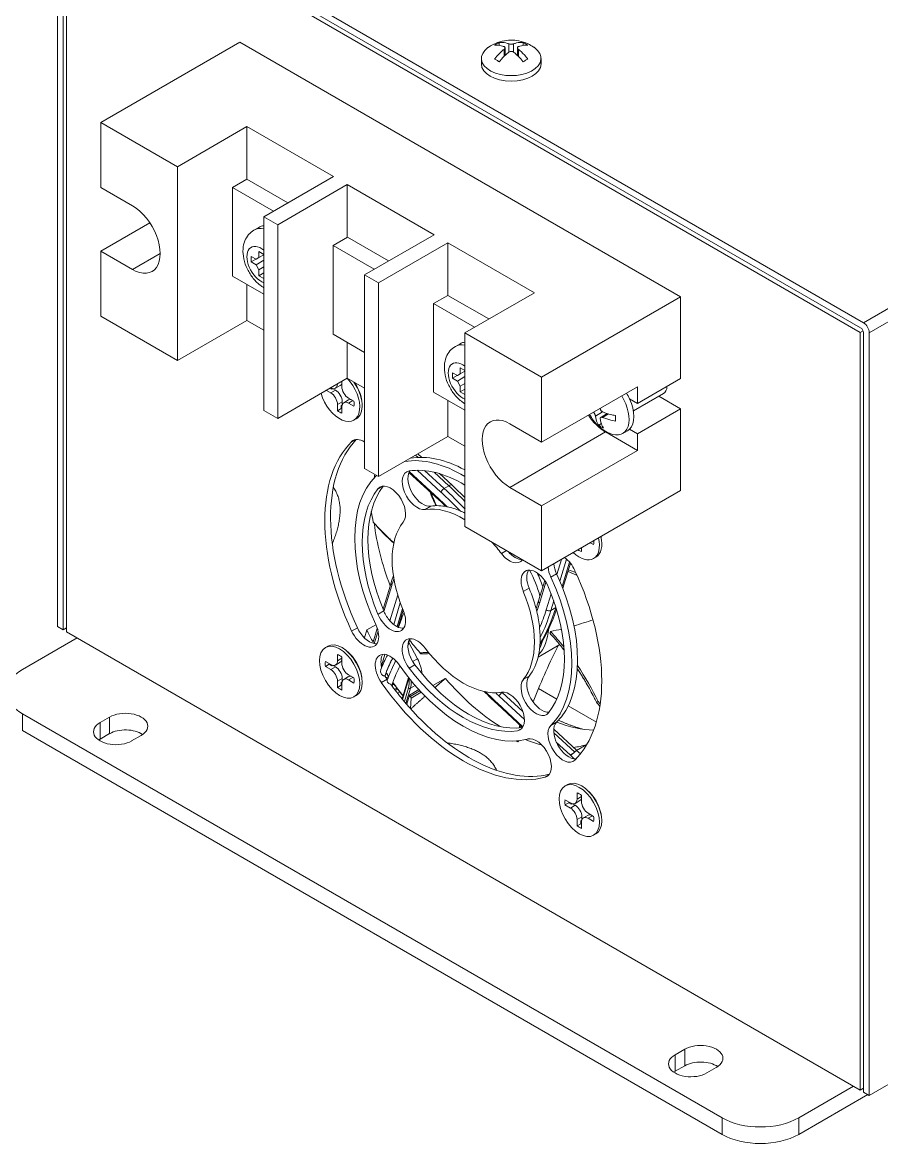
# Model space of a CAD drawing. Header units: millimetres. Extents: x 24 to 1656, y 24 to 1164.
# Drawn here: x 152.6 to 279.4, y 697.2 to 862.6 of the extents above; entities that cross this region are included whole.
import ezdxf

# ---------------------------------------------------------------- set-up
doc = ezdxf.new("R2010")
doc.units = ezdxf.units.MM
doc.header["$LTSCALE"] = 4
doc.layers.add('가는실선_A3', color=9, linetype='Continuous', lineweight=5, true_color=0x808080)
doc.layers.add('굵은실선_A3', color=7, linetype='Continuous', lineweight=18)

msp = doc.modelspace()

# ---------------------------------------------------------------- linework, layer by layer
at = {"layer": '가는실선_A3'}
for p, q in [((276.75, 818.29), (518.58, 957.91)), ((277.6, 816.82), (519.43, 956.44)), ((223.71, 858.61), (223.71, 857.58)), ((224.42, 859.43), (224.42, 858.21)), ((225.13, 858.21), (225.13, 859.43)), ((225.84, 857.58), (225.84, 858.61)), ((168.91, 826.13), (172.98, 828.48)), ((198.15, 807.94), (198.85, 808.35)), ((199.14, 806.23), (199.84, 806.63)), ((200.77, 806.42), (201.42, 806.8)), ((237.2, 804.53), (238.26, 805.14)), ((238.26, 804.32), (239.14, 804.83)), ((224.56, 794), (238.7, 802.17)), ((201.23, 800.74), (201.7, 801.02)), ((209.96, 798.35), (209.98, 798.33)), ((210.67, 798.76), (211.02, 798.43)), ((209.74, 796.32), (214.11, 792.3)), ((210.91, 796.52), (214.41, 793.3)), ((212, 796.47), (214.87, 793.83)), ((213.41, 796.24), (215.57, 794.24)), ((205.12, 793.77), (205.8, 794.16)), ((215.57, 794.24), (214.87, 793.83)), ((212.07, 790.74), (212.92, 791.23)), ((223.33, 784.24), (224.09, 784.68)), ((232.18, 783.38), (231.51, 781.15)), ((232.92, 783.42), (231.94, 780.18)), ((233.37, 782.97), (232.28, 779.36)), ((230.62, 780.76), (231.47, 781.25)), ((206, 775.7), (207.16, 779.55)), ((226.56, 778.65), (227.41, 779.14)), ((229.87, 780.03), (228.93, 776.89)), ((206.88, 774.32), (208.03, 778.14)), ((230.66, 778.32), (229.94, 775.96)), ((205.12, 775.29), (205.96, 775.78)), ((207.44, 773.78), (208.41, 776.99)), ((207.93, 773.46), (208.74, 776.14)), ((231.05, 777.24), (230.64, 775.85)), ((231.34, 776.26), (230.64, 775.85)), ((231.36, 776.31), (231.34, 776.26)), ((201.23, 772.81), (202.08, 773.3)), ((204.57, 770.95), (205.12, 772.8)), ((204.28, 771.35), (204.49, 771.48)), ((205.61, 767.7), (206.11, 769.36)), ((198.15, 767.12), (198.85, 767.52)), ((199.14, 768.43), (199.78, 768.81)), ((205.73, 767.61), (205.64, 767.55)), ((209.7, 767.35), (210.55, 767.84)), ((210.23, 768.32), (210.94, 768.73)), ((199.14, 765.4), (199.84, 765.81)), ((200.77, 765.6), (201.42, 765.97)), ((209.69, 765.82), (208.75, 762.71)), ((226.56, 765.65), (227.41, 766.14)), ((205.61, 765.22), (206.46, 765.71)), ((207.34, 764.91), (207.46, 764.98)), ((209.01, 762.39), (209.62, 764.41)), ((209.9, 764.36), (209.23, 762.14)), ((209.77, 763.37), (211.15, 764.17)), ((209.9, 764.36), (210.61, 764.77)), ((208.32, 763.84), (207.99, 763.65)), ((211.31, 763.99), (209.84, 763.14)), ((226.73, 759.77), (222.99, 763.21)), ((223.45, 763.75), (223.54, 763.8)), ((226.5, 760.94), (223.45, 763.75)), ((209.34, 762), (209.36, 762.01)), ((226.51, 758.69), (222.69, 762.21)), ((152.65, 758.16), (152.65, 760.61)), ((164.11, 756.85), (164.11, 759.3)), ((165.52, 757.67), (165.52, 760.12)), ((230.62, 758.86), (231.47, 759.35)), ((225.71, 758.11), (226.38, 758.5)), ((234.15, 754.96), (231.05, 757.81)), ((233.45, 754.55), (231.43, 756.4)), ((233.45, 754.55), (234.15, 754.96)), ((229.8, 751.25), (230.27, 751.53)), ((234.49, 748.02), (235.14, 748.4)), ((233.5, 746.7), (234.21, 747.11)), ((234.49, 744.99), (235.2, 745.4)), ((236.13, 745.19), (236.78, 745.56)), ((248.96, 707.86), (248.96, 710.31)), ((250.37, 708.68), (250.37, 711.13)), ((255.89, 698.55), (255.89, 701)), ((267.2, 698.55), (267.2, 701))]:
    msp.add_line(p, q, dxfattribs=at)
for centre, major_axis, ratio, start_param, end_param in [((189.32, 827.62), (-2.5, 4.33), 0.57735, 5.793582, 6.283185), ((187.9, 826.8), (-1.5, 2.6), 0.57735, 5.315953, 8.821213), ((219.03, 810.47), (-2.5, 4.33), 0.57735, 5.807201, 6.283185), ((217.61, 809.65), (-1.5, 2.6), 0.57735, 5.337942, 8.799225), ((215.37, 793.58), (0.677, 0.736), 0.389223, 0, 0.893388), ((212.23, 774.47), (20.31, -27.97), 0.453426, 1.887853, 1.989029), ((214.46, 792.5), (-0.339, -0.368), 0.389223, 5.605777, 6.283185), ((211.21, 773.83), (19.19, -26.23), 0.445714, 1.933967, 1.988631), ((214.77, 793.5), (-0.339, -0.368), 0.389223, 4.034981, 5.605777), ((211.14, 773.73), (20.08, -27.66), 0.452997, 1.868439, 1.98984), ((211.53, 774.06), (20.31, -27.97), 0.453426, 1.857326, 1.989029), ((207.51, 779.75), (-0.479, 0.144), 0.717755, 0, 0.977628), ((225.74, 765.04), (7.69, -26.73), 0.684377, 3.914441, 3.95611), ((211.49, 790.31), (6.7, -25.28), 0.688651, 0.786428, 0.841092), ((229.28, 777.1), (-0.479, 0.144), 0.717755, 0, 0.977628), ((211.36, 790.47), (7.69, -26.73), 0.684377, 0.693117, 0.814518), ((212.55, 790.96), (7.8, -27.05), 0.683716, 0.564454, 0.813508), ((211.84, 790.56), (7.8, -27.05), 0.683716, 0.631058, 0.813508), ((230.3, 776.16), (-0.479, 0.144), 0.717755, 0.977628, 2.548425), ((230.67, 776.88), (-0.957, 0.289), 0.717755, 2.548425, 2.586568), ((219.61, 778.37), (15.13, -26.21), 0.57735, 4.828277, 4.84913), ((207.04, 766.78), (-1.9, 3.29), 0.57735, 3.638488, 4.111428), ((219.61, 778.37), (15.13, -26.21), 0.57735, 4.885914, 4.969185), ((209.76, 764.49), (0.191, -0.058), 0.717755, 4.119221, 5.690017), ((207.19, 766.86), (2, -3.46), 0.57735, 0.496895, 0.863645), ((225.97, 781.78), (20.08, -27.66), 0.452997, 5.057297, 5.131433), ((225.89, 781.67), (19.19, -26.23), 0.445714, 5.105902, 5.130224), ((223.35, 763.41), (0.339, 0.368), 0.389223, 0.893388, 2.464185), ((226.24, 781.89), (18.91, -25.8), 0.443657, 5.128037, 5.130314), ((223.05, 762.41), (-0.339, -0.368), 0.389223, 5.605777, 6.283185), ((234.19, 755.09), (-0.1, 0.173), 0.57735, 2.067692, 2.069817)]:
    msp.add_ellipse(centre, major_axis=major_axis, ratio=ratio, start_param=start_param, end_param=end_param, dxfattribs=at)
for points in [[(209.82, 771.67), (209.72, 771.32), (209.62, 770.99), (209.53, 770.68)], [(234.15, 754.96), (234.15, 754.96), (234.15, 754.96), (234.15, 754.96)]]:
    msp.add_open_spline(points, degree=3, dxfattribs=at)
for points, knots in [([(207.27, 768.84), (207.19, 768.68), (207.11, 768.52), (206.71, 767.67), (206.41, 767), (206.21, 766.35), (206.19, 766.26), (206.16, 766.18)], [0.32037655, 0.32037655, 0.32037655, 0.32037655, 0.33668942, 0.33668942, 0.40674728, 0.40674728, 0.41877864, 0.41877864, 0.41877864, 0.41877864]), ([(207.72, 768.43), (207.55, 768.06), (207.37, 767.67), (207.13, 767.15), (207.06, 767.01), (207, 766.87)], [0.29024231, 0.29024231, 0.29024231, 0.29024231, 0.33216029, 0.33216029, 0.34795208, 0.34795208, 0.34795208, 0.34795208]), ([(207.82, 766.5), (207.75, 766.34), (207.68, 766.18), (207.49, 765.74), (207.39, 765.47), (207.25, 765.02), (207.21, 764.84), (207.19, 764.69)], [0.34801874, 0.34801874, 0.34801874, 0.34801874, 0.36638402, 0.36638402, 0.40060776, 0.40060776, 0.43174371, 0.43174371, 0.43174371, 0.43174371]), ([(207.52, 764.25), (207.58, 764.25), (207.64, 764.26), (207.77, 764.3), (207.84, 764.32), (207.93, 764.35)], [0.49107096, 0.49107096, 0.49107096, 0.49107096, 0.50327898, 0.50327898, 0.51525777, 0.51525777, 0.51525777, 0.51525777])]:
    msp.add_open_spline(points, degree=3, knots=knots, dxfattribs=at)
at = {"layer": '굵은실선_A3'}
for p, q in [((157.81, 885.98), (157.81, 773.47)), ((276.75, 818.29), (158.66, 886.47)), ((158.66, 772.98), (158.66, 885)), ((159.08, 885.25), (276.32, 817.56)), ((159.16, 884.47), (276.25, 816.86)), ((159.16, 884.47), (159.16, 772.69)), ((184.72, 859.67), (164.21, 847.83)), ((184.72, 859.67), (249.77, 822.11)), ((223.01, 859.21), (223.01, 859.63)), ((223.86, 857.72), (223.86, 858.85)), ((225.69, 857.72), (225.69, 858.85)), ((226.54, 859.21), (226.54, 859.63)), ((220.37, 857.28), (220.37, 856.46)), ((223.92, 857.77), (223.86, 857.81)), ((225.69, 857.81), (225.63, 857.77)), ((229.17, 857.28), (229.17, 856.46)), ((164.21, 838.24), (164.21, 847.83)), ((164.21, 847.83), (175.52, 841.3)), ((175.52, 841.3), (185.78, 847.22)), ((185.78, 839.46), (185.78, 847.22)), ((185.78, 847.22), (198.54, 839.85)), ((277.6, 704.31), (519.43, 843.93)), ((175.52, 812.72), (175.52, 841.3)), ((183.66, 838.24), (185.78, 839.46)), ((185.78, 839.46), (191.82, 835.97)), ((198.54, 839.85), (188.29, 833.93)), ((190.34, 832.74), (200.59, 838.66)), ((200.59, 838.66), (213.39, 831.27)), ((200.59, 830.87), (200.59, 838.66)), ((164.21, 838.24), (168.91, 835.52)), ((189.7, 834.74), (183.66, 838.24)), ((183.66, 825.17), (183.66, 838.24)), ((188.29, 833.93), (190.34, 832.74)), ((188.29, 805.35), (188.29, 833.93)), ((164.21, 828.85), (171.45, 833.03)), ((187.53, 832.36), (186.82, 831.95)), ((190.34, 804.17), (190.34, 832.74)), ((200.63, 830.89), (198.51, 829.66)), ((200.63, 830.89), (206.67, 827.4)), ((213.39, 831.27), (203.14, 825.36)), ((164.21, 819.25), (164.21, 828.85)), ((168.91, 826.13), (164.21, 828.85)), ((187.55, 827.91), (187.55, 828.78)), ((187.55, 828.78), (188.26, 828.37)), ((198.51, 829.66), (198.51, 816.6)), ((204.55, 826.17), (198.51, 829.66)), ((205.19, 824.17), (215.44, 830.09)), ((215.44, 822.33), (215.44, 830.09)), ((215.44, 830.09), (228.2, 822.72)), ((186.41, 827.26), (186.41, 828.07)), ((186.41, 828.07), (187.12, 827.66)), ((187.11, 827.67), (186.41, 827.26)), ((187.12, 826.85), (186.41, 827.26)), ((187.12, 827.66), (187.55, 827.91)), ((188.26, 827.51), (187.12, 826.85)), ((188.26, 828.32), (187.55, 827.91)), ((188.26, 828.37), (188.26, 827.51)), ((188.26, 827.51), (188.29, 827.45)), ((187.55, 826.1), (187.12, 826.85)), ((188.29, 826.52), (187.55, 826.1)), ((187.55, 825.23), (187.55, 826.1)), ((188.26, 825.64), (187.55, 825.23)), ((188.29, 825.71), (188.26, 825.69)), ((188.26, 825.69), (188.26, 824.82)), ((203.14, 825.36), (205.19, 824.17)), ((203.14, 796.78), (203.14, 825.36)), ((183.66, 825.17), (188.29, 822.5)), ((185.78, 818.64), (185.78, 823.95)), ((188.26, 824.82), (187.55, 825.23)), ((205.19, 795.59), (205.19, 824.17)), ((213.32, 821.11), (215.44, 822.33)), ((215.44, 822.33), (221.49, 818.84)), ((228.2, 822.72), (217.95, 816.8)), ((229.26, 810.27), (249.77, 822.11)), ((249.77, 822.11), (249.77, 810.07)), ((219.37, 817.62), (213.32, 821.11)), ((213.32, 808.05), (213.32, 821.11)), ((175.52, 812.72), (164.21, 819.25)), ((185.78, 818.64), (175.52, 812.72)), ((188.29, 817.19), (185.78, 818.64)), ((276.69, 817.11), (276.25, 816.86)), ((198.51, 816.6), (203.14, 813.92)), ((200.59, 810.09), (200.59, 815.39)), ((217.95, 816.8), (229.26, 810.27)), ((217.95, 788.22), (217.95, 816.8)), ((276.25, 705.09), (276.25, 816.86)), ((276.75, 816.82), (276.75, 704.8)), ((277.6, 704.31), (277.6, 816.82)), ((217.23, 815.2), (216.53, 814.8)), ((216.12, 810.1), (216.12, 810.92)), ((216.12, 810.92), (216.83, 810.51)), ((216.82, 810.51), (216.12, 810.1)), ((216.83, 810.51), (217.26, 810.76)), ((217.26, 810.76), (217.26, 811.63)), ((217.26, 811.63), (217.95, 811.23)), ((217.95, 811.16), (217.26, 810.76)), ((200.59, 810.09), (190.34, 804.17)), ((198.85, 808.62), (199.55, 809.03)), ((199.78, 809.62), (199.78, 808.89)), ((203.14, 808.62), (200.59, 810.09)), ((216.83, 809.69), (216.12, 810.1)), ((217.95, 810.34), (216.83, 809.69)), ((217.26, 808.94), (216.83, 809.69)), ((217.95, 809.34), (217.26, 808.94)), ((217.26, 808.08), (217.26, 808.94)), ((229.26, 800.68), (229.26, 810.27)), ((229.26, 800.68), (243.41, 808.84)), ((243.41, 806.39), (249.77, 810.07)), ((243.41, 808.84), (243.41, 806.39)), ((198.15, 807.94), (197.51, 808.31)), ((198.08, 808.63), (198.29, 808.51)), ((198.29, 808.51), (198.4, 808.58)), ((198.85, 808.35), (198.49, 808.56)), ((200.77, 807.17), (201.57, 806.71)), ((213.32, 808.05), (217.95, 805.37)), ((217.95, 808.48), (217.26, 808.08)), ((217.95, 807.68), (217.26, 808.08)), ((242.8, 805.28), (247.24, 807.84)), ((246.54, 807.44), (249.77, 805.58)), ((199.14, 805.31), (199.14, 806.23)), ((199.14, 805.31), (199.7, 805.63)), ((199.82, 806.13), (199.7, 806.06)), ((199.7, 806.06), (199.7, 805.63)), ((199.78, 805.85), (199.78, 804.93)), ((199.84, 806.21), (199.84, 806.63)), ((200.07, 806.49), (200.78, 806.9)), ((201.57, 805.96), (200.77, 806.42)), ((202.67, 807.06), (202.71, 806.86)), ((215.44, 801.51), (215.44, 806.82)), ((242.23, 807.07), (243.41, 806.39)), ((249.77, 805.58), (243.41, 801.9)), ((249.77, 805.58), (249.77, 793.53)), ((190.34, 804.17), (188.29, 805.35)), ((201.56, 803.92), (201.91, 804.12)), ((237.99, 804.33), (238.95, 804.88)), ((238.92, 804.89), (238.92, 804.87)), ((224.56, 803.39), (229.26, 800.68)), ((238.08, 803.4), (237.68, 803.17)), ((243.41, 799.45), (238.7, 802.17)), ((241.22, 801.94), (241.92, 802.35)), ((243.41, 801.9), (242.23, 802.58)), ((215.44, 801.51), (205.19, 795.59)), ((217.95, 800.06), (215.44, 801.51)), ((243.41, 801.9), (243.41, 799.45)), ((211.01, 798.95), (211.57, 798.43)), ((243.41, 799.45), (229.26, 791.29)), ((205.19, 795.59), (203.14, 796.78)), ((209.69, 796.21), (214.13, 792.13)), ((214.18, 796.03), (216.05, 794.31)), ((229.26, 791.29), (224.56, 794)), ((249.77, 793.53), (229.26, 781.69)), ((229.26, 781.69), (229.26, 791.29)), ((229.26, 781.69), (217.95, 788.22)), ((236.93, 785.55), (236.44, 785.83)), ((238.03, 786.65), (238.06, 786.45)), ((235.14, 785.08), (235.14, 784.52)), ((233.5, 782.81), (232.38, 779.11)), ((236.92, 783.51), (237.27, 783.71)), ((205.87, 776.02), (207.04, 779.9)), ((229.72, 780.27), (228.8, 777.24)), ((208.09, 773.4), (208.84, 775.89)), ((157.81, 773.47), (158.66, 772.98)), ((158.66, 772.98), (159.16, 773.26)), ((159.16, 772.69), (276.25, 705.09)), ((203.46, 772.97), (203.11, 771.81)), ((203.46, 772.97), (204.8, 773.74)), ((204.35, 771.01), (205.01, 773.2)), ((230.76, 772.55), (230.76, 772.55)), ((160.71, 771.79), (152.65, 767.14)), ((209.67, 771.11), (210.94, 768.73)), ((231.93, 770.81), (228.74, 768.97)), ((232.15, 770.94), (232.15, 770.94)), ((197.36, 770.37), (197.71, 770.57)), ((199.14, 768.43), (199.14, 769.35)), ((200.64, 769.76), (200.48, 769.89)), ((197.35, 768.32), (198.15, 767.86)), ((197.35, 767.58), (197.92, 767.9)), ((198.15, 767.12), (197.35, 767.58)), ((197.92, 767.9), (198.29, 767.69)), ((198.29, 767.69), (198.4, 767.75)), ((198.85, 767.52), (198.49, 767.74)), ((198.85, 767.79), (199.55, 768.2)), ((199.78, 768.98), (199.78, 768.06)), ((205.69, 767.52), (205.65, 767.49)), ((209.92, 768.91), (210.23, 768.32)), ((199.84, 765.39), (199.84, 765.81)), ((200.07, 765.67), (200.78, 766.08)), ((200.77, 766.35), (201.57, 765.89)), ((202.67, 766.24), (202.71, 766.04)), ((208.68, 762.79), (209.63, 765.94)), ((215.05, 765.82), (213.21, 764.76)), ((199.14, 764.48), (199.14, 765.4)), ((199.14, 764.48), (199.7, 764.81)), ((199.82, 765.3), (199.7, 765.24)), ((199.7, 765.24), (199.7, 764.81)), ((199.78, 765.03), (199.78, 764.11)), ((201.57, 765.14), (200.77, 765.6)), ((228.8, 764.33), (231.5, 762.76)), ((201.56, 763.09), (201.91, 763.3)), ((209.36, 762.01), (209.77, 763.37)), ((210.03, 762.92), (209.89, 761.38)), ((211.51, 763.78), (210.03, 762.92)), ((226.46, 758.6), (222.71, 762.05)), ((233.19, 761.79), (237.35, 759.39)), ((152.65, 760.61), (255.89, 701)), ((164.11, 759.3), (165.52, 760.12)), ((152.65, 758.16), (255.89, 698.55)), ((165.52, 757.67), (164.11, 756.85)), ((234.44, 755.2), (231.05, 758.32)), ((170.19, 757.42), (168.77, 756.61)), ((229.25, 756.03), (228.99, 756.26)), ((235.94, 756.07), (234.42, 755.2)), ((234.08, 753.97), (233.45, 754.55)), ((234.42, 755.2), (234.98, 754.68)), ((232.72, 749.96), (233.07, 750.16)), ((235.99, 749.35), (235.84, 749.48)), ((232.71, 747.91), (233.5, 747.45)), ((234.2, 747.38), (234.91, 747.79)), ((234.49, 748.02), (234.49, 748.94)), ((235.14, 748.57), (235.14, 747.65)), ((232.71, 747.16), (233.27, 747.49)), ((233.5, 746.7), (232.71, 747.16)), ((233.27, 747.49), (233.64, 747.27)), ((233.64, 747.27), (233.76, 747.34)), ((234.21, 747.11), (233.84, 747.32)), ((236.13, 745.93), (236.93, 745.47)), ((234.49, 744.07), (234.49, 744.99)), ((234.49, 744.07), (235.06, 744.39)), ((235.17, 744.89), (235.06, 744.82)), ((235.06, 744.82), (235.06, 744.39)), ((235.14, 744.61), (235.14, 743.69)), ((235.2, 744.97), (235.2, 745.4)), ((235.43, 745.26), (236.14, 745.66)), ((236.93, 744.73), (236.13, 745.19)), ((238.03, 745.83), (238.06, 745.63)), ((236.92, 742.68), (237.27, 742.89)), ((248.96, 710.31), (250.37, 711.13)), ((250.37, 708.68), (248.96, 707.86)), ((255.04, 708.43), (253.62, 707.62)), ((267.2, 701), (275.26, 705.66)), ((276.25, 705.09), (276.75, 705.37)), ((276.75, 704.8), (277.6, 704.31)), ((267.2, 698.55), (277.38, 704.43))]:
    msp.add_line(p, q, dxfattribs=at)
for centre, major_axis, ratio, start_param, end_param in [((224.77, 857.28), (4.4, 0), 0.57735, 2.462972, 6.961806), ((224.77, 856.46), (4.4, 0), 0.57735, 3.141593, 6.283185), ((168.91, 830.83), (2.87, -4.98), 0.57735, 5.497787, 8.63938), ((190.03, 828.03), (-2.5, 4.33), 0.57735, 6.011598, 6.283185), ((276.32, 817.07), (0.3, -0.52), 0.57735, 0.785398, 2.356194), ((276.75, 817.31), (-0.6, 1.04), 0.57735, 3.926991, 5.497787), ((219.73, 810.87), (-2.5, 4.33), 0.57735, 6.026591, 6.283185), ((199.46, 807.56), (2.1, -3.64), 0.57735, 4.31477, 8.251601), ((198.15, 809.83), (0.7, -1.21), 0.57735, 5.508492, 7.057879), ((198.85, 810.24), (0.7, -1.21), 0.57735, 0, 0.434936), ((200.77, 808.31), (0.7, -1.21), 0.57735, 3.926991, 5.497787), ((199.81, 807.76), (2.1, -3.64), 0.57735, 0, 1.728739), ((200.03, 807.88), (1.92, -3.33), 0.57735, 1.013198, 1.724947), ((245.99, 810), (1.25, -2.17), 0.57735, 0, 0.744552), ((198.15, 806.8), (-0.7, 1.21), 0.57735, 3.926991, 5.497787), ((200.03, 807.88), (-1.25, 2.17), 0.57735, 0.918188, 0.969415), ((198.85, 807.21), (-0.7, 1.21), 0.57735, 3.926991, 5.497787), ((238.92, 805.92), (2.3, -3.98), 0.57735, 5.605161, 7.915508), ((239.62, 806.33), (2.3, -3.98), 0.57735, 1.426185, 1.632322), ((200.03, 807.88), (-1.25, 2.17), 0.57735, 2.172178, 2.223404), ((200.03, 807.88), (1.51, -2.61), 0.57735, 5.345686, 5.384084), ((200.77, 805.28), (-0.7, 1.21), 0.57735, 5.497787, 7.068583), ((201.48, 805.69), (-0.7, 1.21), 0.57735, 5.848249, 6.283185), ((199.46, 807.56), (1.51, -2.61), 0.57735, 0.633297, 0.937499), ((239.62, 806.33), (2.3, -3.98), 0.57735, 0.144612, 1.426185), ((199.46, 807.56), (-1.51, 2.61), 0.57735, 2.204094, 2.508295), ((224.56, 798.7), (-2.87, 4.98), 0.57735, 5.497787, 8.63938), ((238.7, 806.86), (-2.87, 4.98), 0.57735, 1.681701, 2.356194), ((239.62, 806.33), (2.3, -3.98), 0.57735, 0, 0.144612), ((217.7, 777.26), (-14.45, 25.03), 0.57735, 0.152101, 1.418695), ((218.55, 777.75), (-14.45, 25.03), 0.57735, 0.166935, 1.418695), ((203.01, 798.21), (-1.56, 2.71), 0.57735, 5.439588, 6.435286), ((217.7, 777.26), (-11.33, 19.62), 0.57735, 5.482338, 6.067734), ((218.55, 777.75), (-11.33, 19.62), 0.57735, 5.535313, 6.067734), ((217.7, 777.26), (-11.33, 19.62), 0.57735, 0.152101, 1.418695), ((223.93, 780.86), (13.85, -23.99), 0.57735, 3.752826, 3.776401), ((203.01, 798.21), (1.56, -2.71), 0.57735, 0.152101, 0.226328), ((210.89, 793.58), (1.56, -2.71), 0.57735, 2.922452, 6.064044), ((211.74, 794.07), (-1.56, 2.71), 0.57735, 0.341548, 2.922452), ((217.7, 777.26), (-10.55, 18.27), 0.57735, 5.481194, 6.064044), ((211.74, 794.07), (-1.56, 2.71), 0.57735, 0.272218, 0.341548), ((218.55, 777.75), (-10.55, 18.27), 0.57735, 0.22777, 1.351655), ((206.98, 791.33), (-1.56, 2.71), 0.57735, 3.360734, 6.502326), ((217.7, 777.26), (-10.55, 18.27), 0.57735, 0.219141, 1.351655), ((228.38, 795.54), (-13, 22.51), 0.57735, 1.339481, 1.4286), ((217.7, 777.26), (-7.42, 12.86), 0.57735, 5.474206, 6.064044), ((218.55, 777.75), (-7.42, 12.86), 0.57735, 5.81047, 6.064044), ((218.55, 777.75), (7.42, -12.86), 0.57735, 2.482806, 2.668877), ((218.55, 777.75), (7.42, -12.86), 0.57735, 2.413489, 2.482806), ((212.48, 803.27), (-13, 22.51), 0.57735, 1.901259, 2.078812), ((223.93, 780.86), (13.85, -23.99), 0.57735, 4.075163, 4.445064), ((217.7, 777.26), (-7.42, 12.86), 0.57735, 0.219141, 1.351655), ((217.7, 777.26), (-7.42, 12.86), 0.57735, 4.93153, 5.085509), ((234.82, 787.14), (2.1, -3.64), 0.57735, 5.193751, 7.372619), ((234.82, 787.14), (1.51, -2.61), 0.57735, 0.633297, 0.870994), ((235.17, 787.35), (2.1, -3.64), 0.57735, 0, 1.089434), ((235.38, 787.47), (1.92, -3.33), 0.57735, 1.013198, 1.039801), ((224.52, 785.71), (1.56, -2.71), 0.57735, 4.93153, 6.544395), ((225.37, 786.2), (1.56, -2.71), 0.57735, 5.012434, 5.98314), ((234.82, 787.14), (-1.51, 2.61), 0.57735, 2.270598, 2.508295), ((233.25, 781.73), (1.56, -2.71), 0.57735, 4.033736, 4.560288), ((232.4, 781.24), (1.56, -2.71), 0.57735, 1.418695, 2.24945), ((228.43, 778.94), (-1.56, 2.71), 0.57735, 4.493248, 7.634841), ((229.27, 779.43), (-1.56, 2.71), 0.57735, 0.274981, 1.351655), ((220.67, 778.98), (-6.35, 11), 0.57735, 4.304004, 4.636105), ((221.38, 779.39), (6.35, -11), 0.57735, 1.244212, 1.422544), ((232.4, 781.24), (-1.56, 2.71), 0.57735, 0.892143, 1.418695), ((217.7, 777.26), (11.33, -19.62), 0.57735, 0.152101, 1.418695), ((218.55, 777.75), (11.33, -19.62), 0.57735, 1.413975, 1.418695), ((218.55, 777.75), (11.33, -19.62), 0.57735, 0.152101, 1.413975), ((236.96, 758.91), (13, -22.51), 0.57735, 2.501185, 2.56173), ((217.7, 777.26), (14.45, -25.03), 0.57735, 0.152101, 1.418695), ((218.55, 777.75), (7.42, -12.86), 0.57735, 1.098081, 1.351655), ((217.7, 777.26), (10.55, -18.27), 0.57735, 0.219141, 1.351655), ((217.7, 777.26), (7.42, -12.86), 0.57735, 0.219141, 1.351655), ((206.98, 775.58), (1.56, -2.71), 0.57735, 4.493248, 7.634841), ((207.83, 776.07), (1.56, -2.71), 0.57735, 4.493248, 4.521634), ((207.83, 776.07), (1.56, -2.71), 0.57735, 4.521634, 5.053937), ((218.55, 777.75), (7.42, -12.86), 0.57735, 0.91201, 1.098081), ((207.83, 776.07), (1.56, -2.71), 0.57735, 5.053937, 6.008204), ((203.01, 773.29), (1.56, -2.71), 0.57735, 4.560288, 7.701881), ((203.86, 773.78), (1.56, -2.71), 0.57735, 4.560288, 5.824546), ((218.91, 777.96), (-13.85, 23.99), 0.57735, 1.447757, 1.513237), ((210.81, 773.9), (2, -3.46), 0.57735, 4.373185, 4.41087), ((218.55, 777.75), (7.42, -12.86), 0.57735, 0.219141, 0.91201), ((221.38, 779.39), (6.35, -11), 0.57735, 0.189369, 0.682449), ((223.18, 757.6), (13, -22.51), 0.57735, 1.821734, 1.94129), ((199.81, 766.93), (-2.1, 3.64), 0.57735, 3.141593, 6.283185), ((204.39, 771.4), (-0.1, 0.173), 0.57735, 1.513237, 2.573999), ((203.86, 773.78), (1.56, -2.71), 0.57735, 5.824546, 6.008204), ((210.89, 768.82), (-1.56, 2.71), 0.57735, 4.93153, 8.073123), ((211.74, 769.31), (-1.56, 2.71), 0.57735, 0.274981, 1.789937), ((220.67, 778.98), (6.35, -11), 0.57735, 0.390769, 0.534255), ((199.46, 766.73), (1.51, -2.61), 0.57735, 2.204094, 2.508295), ((200.03, 767.06), (1.92, -3.33), 0.57735, 1.013198, 2.128395), ((206.92, 766.52), (-1.56, 2.71), 0.57735, 4.86449, 8.006083), ((207.76, 767.01), (-1.56, 2.71), 0.57735, 0.274981, 1.100781), ((203.55, 793.17), (13, -22.51), 0.57735, 5.94045, 6.019778), ((217.7, 777.26), (7.42, -12.86), 0.57735, 4.93153, 6.064044), ((199.46, 766.73), (-1.51, 2.61), 0.57735, 0.633297, 0.937499), ((200.03, 767.06), (1.51, -2.61), 0.57735, 4.040694, 4.079092), ((198.15, 769.01), (0.7, -1.21), 0.57735, 5.497787, 7.068583), ((200.03, 767.06), (-1.25, 2.17), 0.57735, 0.918188, 0.969415), ((198.85, 766.38), (-0.7, 1.21), 0.57735, 3.926991, 5.497787), ((198.85, 769.41), (0.7, -1.21), 0.57735, 0, 0.434936), ((200.77, 767.49), (0.7, -1.21), 0.57735, 3.926991, 5.497787), ((217.7, 777.26), (11.33, -19.62), 0.57735, 4.86449, 6.131084), ((208.11, 767.39), (2, -3.46), 0.57735, 1.491307, 1.506999), ((218.55, 777.75), (10.55, -18.27), 0.57735, 4.93153, 6.055415), ((208.81, 767.8), (2, -3.46), 0.57735, 0.885558, 1.506999), ((223.18, 757.6), (13, -22.51), 0.57735, 1.45246, 1.688682), ((158.31, 763.87), (-8, 0), 0.57735, 5.497787, 7.068583), ((198.15, 765.97), (-0.7, 1.21), 0.57735, 3.926991, 5.497787), ((200.77, 764.46), (-0.7, 1.21), 0.57735, 5.497787, 7.068583), ((201.48, 764.86), (-0.7, 1.21), 0.57735, 5.848249, 6.283185), ((199.46, 766.73), (1.51, -2.61), 0.57735, 0.633297, 0.937499), ((207.76, 767.01), (1.56, -2.71), 0.57735, 4.663309, 4.86449), ((217.7, 777.26), (10.55, -18.27), 0.57735, 4.93153, 6.064044), ((223.93, 780.86), (13.85, -23.99), 0.57735, 5.027467, 5.456986), ((229.27, 763.69), (-1.56, 2.71), 0.57735, 0.219141, 2.869375), ((199.46, 766.73), (-1.51, 2.61), 0.57735, 2.204094, 2.508295), ((200.03, 767.06), (-1.25, 2.17), 0.57735, 2.172178, 2.223404), ((200.03, 767.06), (1.51, -2.61), 0.57735, 5.345686, 5.384084), ((217.7, 777.26), (14.45, -25.03), 0.57735, 4.86449, 6.131084), ((218.55, 777.75), (14.45, -25.03), 0.57735, 4.86449, 4.867501), ((218.55, 777.75), (14.45, -25.03), 0.57735, 4.896541, 4.997431), ((228.43, 763.2), (1.56, -2.71), 0.57735, 3.360734, 6.502326), ((218.55, 777.75), (14.45, -25.03), 0.57735, 4.997431, 5.012168), ((209.91, 763.25), (-0.1, 0.173), 0.57735, 0.496895, 1.875193), ((218.91, 777.96), (13.85, -23.99), 0.57735, 5.016786, 5.027467), ((224.52, 760.95), (-1.56, 2.71), 0.57735, 2.922452, 6.064044), ((218.55, 777.75), (14.45, -25.03), 0.57735, 5.012168, 6.11625), ((209.5, 761.89), (0.096, -0.178), 0.589312, 3.673012, 3.881444), ((166.44, 757.95), (-3.3, 0), 0.57735, 5.497787, 8.63938), ((167.85, 758.77), (3.3, 0), 0.57735, 5.497787, 8.63938), ((233.25, 756.81), (-1.56, 2.71), 0.57735, 0.152101, 2.882641), ((228.45, 783.47), (13.85, -23.99), 0.57735, 5.653442, 5.946163), ((167.85, 756.32), (-3.3, 0), 0.57735, 3.839772, 5.497787), ((208.31, 772.85), (13, -22.51), 0.57735, 0.603803, 0.607732), ((232.4, 756.32), (1.56, -2.71), 0.57735, 3.293694, 6.435286), ((166.44, 755.5), (-3.3, 0), 0.57735, 5.497787, 5.585006), ((223.93, 780.86), (13.85, -23.99), 0.57735, 5.648377, 5.773686), ((228.49, 754.07), (-1.56, 2.71), 0.57735, 2.989492, 6.131084), ((223.93, 780.86), (13.85, -23.99), 0.57735, 6.035751, 6.154217), ((233.49, 754.68), (0.1, -0.173), 0.57735, 5.209284, 6.345505), ((218.91, 777.96), (13.85, -23.99), 0.57735, 0.06232, 0.128968), ((235.17, 746.52), (-2.1, 3.64), 0.57735, 3.141593, 6.283185), ((235.38, 746.64), (1.92, -3.33), 0.57735, 1.013198, 2.128395), ((234.82, 746.32), (-1.51, 2.61), 0.57735, 0.633297, 0.937499), ((235.38, 746.64), (1.51, -2.61), 0.57735, 4.040694, 4.079092), ((233.5, 748.59), (0.7, -1.21), 0.57735, 5.497787, 7.068583), ((234.82, 746.32), (1.51, -2.61), 0.57735, 2.204094, 2.508295), ((234.21, 749), (0.7, -1.21), 0.57735, 0, 0.434936), ((236.13, 747.08), (0.7, -1.21), 0.57735, 3.926991, 5.497787), ((233.5, 745.56), (-0.7, 1.21), 0.57735, 3.926991, 5.497787), ((235.38, 746.64), (-1.25, 2.17), 0.57735, 0.918188, 0.969415), ((234.21, 745.97), (-0.7, 1.21), 0.57735, 3.926991, 5.497787), ((235.38, 746.64), (-1.25, 2.17), 0.57735, 2.172178, 2.223404), ((235.38, 746.64), (1.51, -2.61), 0.57735, 5.345686, 5.384084), ((236.13, 744.04), (-0.7, 1.21), 0.57735, 5.497787, 7.068583), ((236.84, 744.45), (-0.7, 1.21), 0.57735, 5.848249, 6.283185), ((234.82, 746.32), (1.51, -2.61), 0.57735, 0.633297, 0.937499), ((234.82, 746.32), (-1.51, 2.61), 0.57735, 2.204094, 2.508295), ((252.71, 709.78), (3.3, 0), 0.57735, 5.497787, 8.63938), ((251.29, 708.96), (-3.3, 0), 0.57735, 5.497787, 8.63938), ((252.71, 707.33), (-3.3, 0), 0.57735, 3.839772, 5.497787), ((251.29, 706.51), (-3.3, 0), 0.57735, 5.497787, 5.585006), ((261.54, 704.27), (8, 0), 0.57735, 3.926991, 5.497787), ((261.54, 701.82), (8, 0), 0.57735, 3.926991, 5.497787)]:
    msp.add_ellipse(centre, major_axis=major_axis, ratio=ratio, start_param=start_param, end_param=end_param, dxfattribs=at)
for centre in [(199.46, 766.73), (234.82, 746.32)]:
    msp.add_ellipse(centre, major_axis=(-2.1, 3.64), ratio=0.57735, dxfattribs=at)
for points, knots in [([(221.35, 858.87), (221.86, 859.24), (222.34, 859.47), (223.24, 859.79), (223.66, 859.89), (224.49, 859.98), (224.88, 859.99), (225.7, 859.92), (226.12, 859.84), (227.03, 859.55), (227.53, 859.33), (228.12, 858.93), (228.16, 858.9), (228.2, 858.87)], [3.034815, 3.034815, 3.034815, 3.034815, 3.365168, 3.365168, 3.722039, 3.722039, 4.078909, 4.078909, 4.435779, 4.435779, 4.79265, 4.79265, 4.819167, 4.819167, 4.819167, 4.819167]), ([(222.3, 859.23), (222.42, 859.31), (222.54, 859.39), (222.65, 859.45), (222.77, 859.52), (222.89, 859.58), (223.01, 859.63)], [2.96480732, 2.96480732, 2.96480732, 2.96480732, 3.01310833, 3.01310833, 3.01310833, 3.06140934, 3.06140934, 3.06140934, 3.06140934]), ([(223.71, 859.02), (223.64, 859.05), (223.57, 859.07), (223.19, 859.19), (222.89, 859.24), (222.52, 859.24), (222.41, 859.24), (222.3, 859.23)], [0.0957398, 0.0957398, 0.0957398, 0.0957398, 0.1243697, 0.1243697, 0.2487394, 0.2487394, 0.2988934, 0.2988934, 0.2988934, 0.2988934]), ([(222.3, 857.19), (222.41, 857.32), (222.52, 857.45), (222.89, 857.87), (223.19, 858.18), (223.57, 858.5), (223.64, 858.56), (223.71, 858.61)], [3.1951461, 3.1951461, 3.1951461, 3.1951461, 3.2453001, 3.2453001, 3.3696698, 3.3696698, 3.3982997, 3.3982997, 3.3982997, 3.3982997]), ([(223.01, 859.63), (223.12, 859.65), (223.22, 859.65), (223.59, 859.65), (223.9, 859.6), (224.28, 859.48), (224.35, 859.46), (224.42, 859.43)], [3.1951461, 3.1951461, 3.1951461, 3.1951461, 3.2453001, 3.2453001, 3.3696698, 3.3696698, 3.3982997, 3.3982997, 3.3982997, 3.3982997]), ([(223.71, 859.02), (223.73, 859.02), (223.75, 859.01), (223.79, 858.98), (223.81, 858.97), (223.84, 858.93), (223.85, 858.91), (223.86, 858.87), (223.86, 858.86), (223.86, 858.82), (223.85, 858.8), (223.84, 858.76), (223.83, 858.73), (223.78, 858.68), (223.75, 858.65), (223.72, 858.62), (223.72, 858.62), (223.71, 858.61)], [-0.1994332, -0.1994332, -0.1994332, -0.1994332, -0.19164586, -0.19164586, -0.17799426, -0.17799426, -0.16750014, -0.16750014, -0.1579054, -0.1579054, -0.14809949, -0.14809949, -0.13671142, -0.13671142, -0.12083143, -0.12083143, -0.12032463, -0.12032463, -0.12032463, -0.12032463]), ([(225.13, 859.43), (225.11, 859.42), (225.09, 859.42), (225.03, 859.4), (224.99, 859.39), (224.92, 859.38), (224.89, 859.38), (224.82, 859.38), (224.79, 859.38), (224.72, 859.38), (224.69, 859.38), (224.62, 859.39), (224.59, 859.39), (224.5, 859.4), (224.46, 859.42), (224.42, 859.43), (224.42, 859.43), (224.42, 859.43)], [-0.1994332, -0.1994332, -0.1994332, -0.1994332, -0.19164586, -0.19164586, -0.17799426, -0.17799426, -0.16750014, -0.16750014, -0.1579054, -0.1579054, -0.14809949, -0.14809949, -0.13671142, -0.13671142, -0.12083143, -0.12083143, -0.12032463, -0.12032463, -0.12032463, -0.12032463]), ([(225.13, 859.43), (225.2, 859.46), (225.27, 859.48), (225.65, 859.6), (225.96, 859.65), (226.33, 859.65), (226.43, 859.65), (226.54, 859.63)], [0.0957398, 0.0957398, 0.0957398, 0.0957398, 0.1243697, 0.1243697, 0.2487394, 0.2487394, 0.2988934, 0.2988934, 0.2988934, 0.2988934]), ([(225.84, 858.61), (225.82, 858.63), (225.8, 858.64), (225.76, 858.68), (225.74, 858.71), (225.71, 858.76), (225.7, 858.78), (225.69, 858.82), (225.69, 858.84), (225.69, 858.88), (225.7, 858.9), (225.71, 858.93), (225.72, 858.95), (225.76, 858.99), (225.8, 859.01), (225.83, 859.02), (225.83, 859.02), (225.84, 859.02)], [-0.1994332, -0.1994332, -0.1994332, -0.1994332, -0.19164586, -0.19164586, -0.17799426, -0.17799426, -0.16750014, -0.16750014, -0.1579054, -0.1579054, -0.14809949, -0.14809949, -0.13671142, -0.13671142, -0.12083143, -0.12083143, -0.12032463, -0.12032463, -0.12032463, -0.12032463]), ([(227.25, 859.23), (227.14, 859.24), (227.03, 859.24), (226.66, 859.24), (226.36, 859.19), (225.98, 859.07), (225.91, 859.05), (225.84, 859.02)], [3.1951461, 3.1951461, 3.1951461, 3.1951461, 3.2453001, 3.2453001, 3.3696698, 3.3696698, 3.3982997, 3.3982997, 3.3982997, 3.3982997]), ([(225.84, 858.61), (225.91, 858.56), (225.98, 858.5), (226.36, 858.18), (226.66, 857.87), (227.03, 857.45), (227.14, 857.32), (227.25, 857.19)], [0.0957398, 0.0957398, 0.0957398, 0.0957398, 0.1243697, 0.1243697, 0.2487394, 0.2487394, 0.2988934, 0.2988934, 0.2988934, 0.2988934]), ([(226.54, 859.63), (226.66, 859.58), (226.78, 859.52), (226.9, 859.45), (227.01, 859.39), (227.13, 859.31), (227.25, 859.23)], [2.96480732, 2.96480732, 2.96480732, 2.96480732, 3.01310833, 3.01310833, 3.01310833, 3.06140934, 3.06140934, 3.06140934, 3.06140934]), ([(222.3, 857.19), (222.42, 857.13), (222.54, 857.07), (222.65, 857), (222.77, 856.94), (222.89, 856.86), (223.01, 856.78)], [-0.04830101, -0.04830101, -0.04830101, -0.04830101, 0, 0, 0, 0.04830101, 0.04830101, 0.04830101, 0.04830101]), ([(224.42, 858.21), (224.35, 858.15), (224.28, 858.09), (223.9, 857.77), (223.59, 857.47), (223.22, 857.05), (223.12, 856.91), (223.01, 856.78)], [0.0957398, 0.0957398, 0.0957398, 0.0957398, 0.1243697, 0.1243697, 0.2487394, 0.2487394, 0.2988934, 0.2988934, 0.2988934, 0.2988934]), ([(224.42, 858.21), (224.44, 858.22), (224.46, 858.23), (224.52, 858.27), (224.56, 858.28), (224.63, 858.31), (224.66, 858.31), (224.73, 858.32), (224.76, 858.32), (224.83, 858.32), (224.86, 858.32), (224.93, 858.3), (224.96, 858.29), (225.04, 858.26), (225.09, 858.24), (225.13, 858.21), (225.13, 858.21), (225.13, 858.21)], [-0.1994332, -0.1994332, -0.1994332, -0.1994332, -0.19164586, -0.19164586, -0.17799426, -0.17799426, -0.16750014, -0.16750014, -0.1579054, -0.1579054, -0.14809949, -0.14809949, -0.13671142, -0.13671142, -0.12083143, -0.12083143, -0.12032463, -0.12032463, -0.12032463, -0.12032463]), ([(226.54, 856.78), (226.43, 856.91), (226.33, 857.05), (225.96, 857.47), (225.65, 857.77), (225.27, 858.09), (225.2, 858.15), (225.13, 858.21)], [-0.2988934, -0.2988934, -0.2988934, -0.2988934, -0.2487394, -0.2487394, -0.1243697, -0.1243697, -0.0957398, -0.0957398, -0.0957398, -0.0957398]), ([(227.25, 857.19), (227.13, 857.13), (227.01, 857.07), (226.9, 857), (226.78, 856.94), (226.66, 856.86), (226.54, 856.78)], [2.96480732, 2.96480732, 2.96480732, 2.96480732, 3.01310833, 3.01310833, 3.01310833, 3.06140934, 3.06140934, 3.06140934, 3.06140934]), ([(186.82, 831.95), (186.51, 831.77), (186.24, 831.54), (185.78, 831), (185.6, 830.68), (185.32, 829.98), (185.24, 829.58), (185.17, 828.69), (185.22, 828.2), (185.43, 827.2), (185.61, 826.68), (186.09, 825.71), (186.38, 825.25), (187.05, 824.42), (187.44, 824.04), (188.01, 823.63), (188.15, 823.54), (188.29, 823.45)], [2.356194, 2.356194, 2.356194, 2.356194, 2.560446, 2.560446, 2.782058, 2.782058, 3.057528, 3.057528, 3.413692, 3.413692, 3.806557, 3.806557, 4.194936, 4.194936, 4.585346, 4.585346, 4.703915, 4.703915, 4.703915, 4.703915]), ([(216.53, 814.8), (216.22, 814.62), (215.95, 814.39), (215.49, 813.84), (215.31, 813.53), (215.03, 812.83), (214.95, 812.43), (214.88, 811.54), (214.93, 811.05), (215.14, 810.04), (215.32, 809.53), (215.8, 808.56), (216.09, 808.1), (216.76, 807.26), (217.15, 806.89), (217.7, 806.49), (217.83, 806.4), (217.95, 806.33)], [2.356194, 2.356194, 2.356194, 2.356194, 2.560446, 2.560446, 2.782058, 2.782058, 3.057528, 3.057528, 3.413692, 3.413692, 3.806557, 3.806557, 4.194936, 4.194936, 4.585346, 4.585346, 4.691104, 4.691104, 4.691104, 4.691104]), ([(238.26, 805.14), (238.26, 805.14), (238.25, 805.15), (238.24, 805.15), (238.2, 805.17), (238.16, 805.2), (238.13, 805.23), (238.1, 805.25), (238.07, 805.28), (238.05, 805.31), (238.03, 805.33), (238.01, 805.36), (237.99, 805.39), (237.99, 805.39), (237.99, 805.4), (237.99, 805.4), (237.97, 805.43), (237.96, 805.46), (237.94, 805.49), (237.93, 805.53), (237.92, 805.56), (237.92, 805.6), (237.91, 805.62), (237.91, 805.64), (237.91, 805.67)], [-0.03947466, -0.03947466, -0.03947466, -0.03947466, -0.03627872, -0.03627872, -0.03627872, -0.02138022, -0.02138022, -0.02138022, -0.01016942, -0.01016942, -0.01016942, 0, 0, 0, 0.00134343, 0.00134343, 0.00134343, 0.01157648, 0.01157648, 0.01157648, 0.02292621, 0.02292621, 0.02292621, 0.03017127, 0.03017127, 0.03017127, 0.03017127]), ([(239.27, 801.99), (238.68, 802.25), (238.23, 802.56), (237.46, 803.21), (237.15, 803.55), (236.68, 804.18), (236.5, 804.46), (236.35, 804.76)], [1.4634226, 1.4634226, 1.4634226, 1.4634226, 1.7935954, 1.7935954, 2.1507042, 2.1507042, 2.4350374, 2.4350374, 2.4350374, 2.4350374]), ([(236.91, 805.09), (236.92, 805.07), (236.94, 805.05), (236.96, 805.03), (236.98, 805.01), (237, 804.98), (237.03, 804.95), (237.04, 804.92), (237.06, 804.89), (237.08, 804.86), (237.08, 804.86), (237.08, 804.85), (237.09, 804.85), (237.1, 804.82), (237.12, 804.79), (237.13, 804.76), (237.15, 804.73), (237.16, 804.69), (237.17, 804.66), (237.19, 804.61), (237.2, 804.57), (237.2, 804.53)], [-0.03017347, -0.03017347, -0.03017347, -0.03017347, -0.02138022, -0.02138022, -0.02138022, -0.01016942, -0.01016942, -0.01016942, 0, 0, 0, 0.00134343, 0.00134343, 0.00134343, 0.01157648, 0.01157648, 0.01157648, 0.02292621, 0.02292621, 0.02292621, 0.03947704, 0.03947704, 0.03947704, 0.03947704]), ([(237.68, 803.17), (237.63, 803.23), (237.59, 803.3), (237.43, 803.62), (237.32, 803.92), (237.23, 804.34), (237.22, 804.43), (237.2, 804.53)], [3.2735338, 3.2735338, 3.2735338, 3.2735338, 3.3109762, 3.3109762, 3.4402249, 3.4402249, 3.4740046, 3.4740046, 3.4740046, 3.4740046]), ([(237.91, 804.12), (237.91, 804.13), (237.91, 804.13), (237.91, 804.14), (237.91, 804.18), (237.91, 804.21), (237.92, 804.24), (237.93, 804.26), (237.94, 804.28), (237.95, 804.3), (237.96, 804.31), (237.98, 804.32), (237.99, 804.33), (238, 804.34), (238, 804.34), (238, 804.34), (238.02, 804.35), (238.04, 804.35), (238.06, 804.36), (238.08, 804.36), (238.11, 804.36), (238.14, 804.36), (238.18, 804.35), (238.22, 804.34), (238.26, 804.32)], [-0.03947466, -0.03947466, -0.03947466, -0.03947466, -0.03627872, -0.03627872, -0.03627872, -0.02138022, -0.02138022, -0.02138022, -0.01016942, -0.01016942, -0.01016942, 0, 0, 0, 0.00134343, 0.00134343, 0.00134343, 0.01157648, 0.01157648, 0.01157648, 0.02292621, 0.02292621, 0.02292621, 0.03947704, 0.03947704, 0.03947704, 0.03947704]), ([(237.91, 804.12), (237.92, 804.03), (237.94, 803.94), (238.03, 803.51), (238.13, 803.21), (238.3, 802.9), (238.34, 802.83), (238.39, 802.76)], [0.095469, 0.095469, 0.095469, 0.095469, 0.1292487, 0.1292487, 0.2584975, 0.2584975, 0.2959398, 0.2959398, 0.2959398, 0.2959398]), ([(238.26, 805.14), (238.36, 805.1), (238.46, 805.06), (238.96, 804.87), (239.38, 804.75), (239.9, 804.64), (240.03, 804.62), (240.15, 804.6)], [0.095469, 0.095469, 0.095469, 0.095469, 0.1292487, 0.1292487, 0.2584975, 0.2584975, 0.2959398, 0.2959398, 0.2959398, 0.2959398]), ([(240.15, 803.78), (240.03, 803.8), (239.9, 803.82), (239.38, 803.93), (238.96, 804.05), (238.46, 804.24), (238.36, 804.28), (238.26, 804.32)], [-0.2959398, -0.2959398, -0.2959398, -0.2959398, -0.2584975, -0.2584975, -0.1292487, -0.1292487, -0.095469, -0.095469, -0.095469, -0.095469]), ([(240.15, 804.6), (240.14, 804.45), (240.14, 804.31), (240.14, 804.18), (240.14, 804.05), (240.14, 803.91), (240.15, 803.78)], [3.06900215, 3.06900215, 3.06900215, 3.06900215, 3.11732777, 3.11732777, 3.11732777, 3.16565339, 3.16565339, 3.16565339, 3.16565339]), ([(237.68, 803.17), (237.79, 803.09), (237.9, 803.02), (238.02, 802.95), (238.13, 802.89), (238.25, 802.82), (238.39, 802.76)], [-0.04832562, -0.04832562, -0.04832562, -0.04832562, 0, 0, 0, 0.04832562, 0.04832562, 0.04832562, 0.04832562]), ([(213.76, 791.3), (213.61, 791.6), (213.48, 791.89), (213.34, 792.19), (213.18, 792.56), (213.02, 792.93), (212.86, 793.3)], [0.1266913, 0.1266913, 0.1266913, 0.1266913, 0.2057285, 0.2057285, 0.2057285, 0.3044411, 0.3044411, 0.3044411, 0.3044411]), ([(207.46, 785.83), (207.41, 785.87), (207.36, 785.92), (207.32, 785.96), (207.16, 786.1), (207.01, 786.24), (206.85, 786.39), (206.73, 786.5), (206.61, 786.62), (206.48, 786.74), (206.21, 787), (205.95, 787.26), (205.68, 787.54), (205.42, 787.8), (205.16, 788.07), (204.91, 788.35), (204.83, 788.44), (204.75, 788.53), (204.67, 788.62), (204.58, 788.71), (204.49, 788.81), (204.41, 788.91)], [0.6303582, 0.6303582, 0.6303582, 0.6303582, 0.647652, 0.647652, 0.647652, 0.702196, 0.702196, 0.702196, 0.7461522, 0.7461522, 0.7461522, 0.8430978, 0.8430978, 0.8430978, 0.9375285, 0.9375285, 0.9375285, 0.9677793, 0.9677793, 0.9677793, 1, 1, 1, 1]), ([(204.41, 788.91), (204.41, 788.9), (204.41, 788.89), (204.41, 788.88), (204.41, 788.88), (204.41, 788.87)], [0.00003382, 0.00003382, 0.00003382, 0.00003382, 0.01529018, 0.01529018, 0.03056016, 0.03056016, 0.03056016, 0.03056016]), ([(233.13, 781.57), (233.22, 781.54), (233.32, 781.51), (233.41, 781.47), (233.56, 781.42), (233.7, 781.37), (233.84, 781.31), (234, 781.25), (234.16, 781.19), (234.32, 781.12), (234.37, 781.1), (234.43, 781.08), (234.48, 781.05)], [0.5642397, 0.5642397, 0.5642397, 0.5642397, 0.5977906, 0.5977906, 0.5977906, 0.647652, 0.647652, 0.647652, 0.702196, 0.702196, 0.702196, 0.721542, 0.721542, 0.721542, 0.721542]), ([(208.15, 773.36), (208.24, 773.64), (208.34, 773.91), (208.6, 774.66), (208.77, 775.12), (208.97, 775.56)], [0.9160288, 0.9160288, 0.9160288, 0.9160288, 1.0403658, 1.0403658, 1.2481701, 1.2481701, 1.2481701, 1.2481701]), ([(230.48, 772.49), (230.5, 772.53), (230.52, 772.57), (230.55, 772.66), (230.57, 772.7), (230.59, 772.74)], [0.00000277, 0.00000277, 0.00000277, 0.00000277, 0.01538043, 0.01538043, 0.03074843, 0.03074843, 0.03074843, 0.03074843]), ([(230.48, 772.49), (230.75, 772.19), (231.02, 771.88), (231.29, 771.57), (231.35, 771.5), (231.42, 771.42), (231.48, 771.35), (231.68, 771.11), (231.89, 770.86), (232.09, 770.61), (232.25, 770.41), (232.41, 770.2), (232.58, 769.99)], [0, 0, 0, 0, 0.1028008, 0.1028008, 0.1028008, 0.1263789, 0.1263789, 0.1263789, 0.2057285, 0.2057285, 0.2057285, 0.2705618, 0.2705618, 0.2705618, 0.2705618]), ([(209.78, 771.45), (210.01, 771.17), (210.23, 770.9), (210.44, 770.64), (210.73, 770.28), (211.01, 769.94), (211.27, 769.62)], [-0.3972663, -0.3972663, -0.3972663, -0.3972663, -0.2296448, -0.2296448, -0.2296448, 0, 0, 0, 0]), ([(212.56, 769.66), (212.54, 769.66), (212.52, 769.66), (212.5, 769.66), (212.25, 769.63), (212.01, 769.62), (211.76, 769.62), (211.68, 769.61), (211.6, 769.61), (211.52, 769.61), (211.44, 769.61), (211.35, 769.61), (211.27, 769.62)], [0.8340368, 0.8340368, 0.8340368, 0.8340368, 0.8430978, 0.8430978, 0.8430978, 0.9375285, 0.9375285, 0.9375285, 0.9677793, 0.9677793, 0.9677793, 1, 1, 1, 1]), ([(211.27, 769.62), (211.29, 769.59), (211.32, 769.56), (211.37, 769.5), (211.4, 769.48), (211.42, 769.45)], [0.00003382, 0.00003382, 0.00003382, 0.00003382, 0.01529018, 0.01529018, 0.03056016, 0.03056016, 0.03056016, 0.03056016]), ([(207.29, 768.83), (207.11, 768.46), (206.94, 768.1), (206.59, 767.33), (206.41, 766.92), (206.25, 766.4), (206.21, 766.26), (206.19, 766.13)], [1.3646676, 1.3646676, 1.3646676, 1.3646676, 1.5222909, 1.5222909, 1.7019063, 1.7019063, 1.7737248, 1.7737248, 1.7737248, 1.7737248]), ([(206.13, 766.25), (206.09, 766.22), (206.05, 766.21), (205.96, 766.21), (205.91, 766.21), (205.81, 766.25), (205.76, 766.29), (205.66, 766.39), (205.61, 766.45), (205.54, 766.61), (205.52, 766.7), (205.5, 766.88), (205.51, 766.97), (205.53, 767.08), (205.54, 767.11), (205.55, 767.13)], [-0.1426065, -0.1426065, -0.1426065, -0.1426065, -0.1288684, -0.1288684, -0.1138948, -0.1138948, -0.095518, -0.095518, -0.0730853, -0.0730853, -0.0489765, -0.0489765, -0.0236358, -0.0236358, -0.0154159, -0.0154159, -0.0154159, -0.0154159]), ([(206.32, 765.91), (206.36, 765.92), (206.4, 765.94), (206.51, 765.98), (206.58, 766.01), (206.65, 766.04)], [2.03753443, 2.03753443, 2.03753443, 2.03753443, 2.06047077, 2.06047077, 2.09297938, 2.09297938, 2.09297938, 2.09297938]), ([(207.82, 766.5), (207.69, 766.21), (207.57, 765.92), (207.39, 765.46), (207.33, 765.28), (207.25, 764.97), (207.24, 764.83), (207.24, 764.76), (207.24, 764.75), (207.24, 764.75)], [0, 0, 0, 0, 0.1337252, 0.1337252, 0.2281781, 0.2281781, 0.3192634, 0.3192634, 0.3450773, 0.3450773, 0.3450773, 0.3450773]), ([(209.69, 765.82), (209.69, 765.82), (209.69, 765.82), (209.69, 765.84), (209.69, 765.86), (209.69, 765.87)], [-0.204657488, -0.204657488, -0.204657488, -0.204657488, -0.203820873, -0.203820873, -0.197787587, -0.197787587, -0.197787587, -0.197787587]), ([(234.53, 767.25), (234.66, 767.07), (234.78, 766.88), (234.89, 766.69), (235.01, 766.52), (235.12, 766.34), (235.22, 766.17), (235.34, 765.98), (235.46, 765.78), (235.58, 765.59), (235.67, 765.43), (235.76, 765.27), (235.85, 765.12), (236.06, 764.77), (236.25, 764.42), (236.45, 764.06), (236.63, 763.72), (236.82, 763.37), (236.99, 763.02), (237.05, 762.91), (237.11, 762.8), (237.16, 762.69), (237.22, 762.57), (237.28, 762.45), (237.34, 762.33)], [0.5443333, 0.5443333, 0.5443333, 0.5443333, 0.5977906, 0.5977906, 0.5977906, 0.647652, 0.647652, 0.647652, 0.702196, 0.702196, 0.702196, 0.7461522, 0.7461522, 0.7461522, 0.8430978, 0.8430978, 0.8430978, 0.9375285, 0.9375285, 0.9375285, 0.9677793, 0.9677793, 0.9677793, 1, 1, 1, 1]), ([(206.99, 764.97), (206.93, 764.97), (206.88, 764.98), (206.82, 765), (206.76, 765.03), (206.71, 765.06), (206.66, 765.1), (206.61, 765.14), (206.58, 765.19), (206.54, 765.24), (206.51, 765.29), (206.49, 765.34), (206.48, 765.39), (206.47, 765.44), (206.47, 765.49), (206.48, 765.53), (206.48, 765.55), (206.48, 765.57), (206.49, 765.58)], [0, 0, 0, 0, 0.01873669, 0.01873669, 0.01873669, 0.03773941, 0.03773941, 0.03773941, 0.05607075, 0.05607075, 0.05607075, 0.07338263, 0.07338263, 0.07338263, 0.0895009, 0.0895009, 0.0895009, 0.09571535, 0.09571535, 0.09571535, 0.09571535]), ([(207.25, 764.88), (207.29, 764.9), (207.35, 764.91), (207.43, 764.95), (207.45, 764.96), (207.47, 764.96)], [0.4959683, 0.4959683, 0.4959683, 0.4959683, 0.52865814, 0.52865814, 0.53927077, 0.53927077, 0.53927077, 0.53927077]), ([(207.31, 765.19), (207.44, 765.02), (207.56, 764.84), (207.95, 764.32), (208.21, 763.98), (208.58, 763.5), (208.69, 763.36), (208.81, 763.22)], [4.10095408, 4.10095408, 4.10095408, 4.10095408, 4.1225741, 4.1225741, 4.16535296, 4.16535296, 4.18385759, 4.18385759, 4.18385759, 4.18385759]), ([(208.02, 764.23), (207.95, 764.19), (207.88, 764.16), (207.76, 764.11), (207.71, 764.09), (207.66, 764.07)], [0.05083042, 0.05083042, 0.05083042, 0.05083042, 0.0812297, 0.0812297, 0.10349508, 0.10349508, 0.10349508, 0.10349508]), ([(237.34, 762.33), (237.39, 762.34), (237.43, 762.35), (237.53, 762.37), (237.57, 762.38), (237.62, 762.39)], [0.00003382, 0.00003382, 0.00003382, 0.00003382, 0.01529018, 0.01529018, 0.03056016, 0.03056016, 0.03056016, 0.03056016])]:
    msp.add_open_spline(points, degree=3, knots=knots, dxfattribs=at)
for points, weights in [([(198.37, 785.67), (200.6, 791.09), (198.52, 794.01)], [1.00796979874, 1.02345578541, 1.00900200427]), ([(213.51, 764.46), (214.29, 765.15), (215.05, 765.82)], [1.00056645105, 1.0004722893, 1.00024688153]), ([(209.94, 761.32), (211.02, 762.28), (212.07, 763.2)], [1.00033713434, 1.00059643378, 1.00062925151]), ([(231.75, 759.65), (233.38, 758.9), (235.35, 758.32)], [1.05359851825, 1.05067625011, 1.04255403951]), ([(215.32, 756.31), (221.12, 755.54), (222.61, 752.28)], [1.00797032907, 1.0234563239, 1.00900253513])]:
    msp.add_rational_spline(points, weights, degree=2, dxfattribs=at)
for points in [[(216.05, 794.31), (216.69, 793.72), (217.32, 793.11), (217.95, 792.49)], [(215.13, 791.19), (214.8, 791.51), (214.46, 791.82), (214.13, 792.13)], [(204.41, 788.87), (204.31, 789.38), (204.21, 789.89), (204.11, 790.41)], [(204.12, 790.44), (204.22, 789.93), (204.31, 789.41), (204.41, 788.91)], [(224.5, 784.35), (224.48, 784.39), (224.46, 784.44), (224.44, 784.48)], [(207.04, 779.9), (207.15, 780.26), (207.26, 780.63), (207.39, 780.98)], [(228.44, 776.13), (228.57, 776.49), (228.69, 776.86), (228.8, 777.24)], [(231.45, 776.03), (230.82, 774.12), (230.01, 772.36), (229.02, 770.8)], [(234.03, 773.58), (235, 773.86), (235.94, 774.15), (236.85, 774.46)], [(208.09, 773.4), (208.09, 773.4), (208.09, 773.39), (208.09, 773.39)], [(230.59, 772.74), (231.12, 772.85), (231.65, 772.97), (232.17, 773.1)], [(209.84, 771.67), (209.74, 771.33), (209.64, 770.98), (209.53, 770.63)], [(205.55, 767.13), (205.8, 767.83), (206.15, 768.55), (206.5, 769.27)], [(231.54, 770.34), (230.22, 767.69), (229.04, 764.99), (228, 762.35)], [(231.7, 770.68), (231.65, 770.56), (231.59, 770.45), (231.54, 770.34)], [(207, 766.87), (207.23, 767.38), (207.48, 767.91), (207.72, 768.43)], [(208.35, 767.64), (208.17, 767.26), (207.99, 766.87), (207.82, 766.5)], [(206.32, 766.61), (206.44, 766.44), (206.55, 766.27), (206.67, 766.1)], [(206.49, 765.58), (206.62, 765.99), (206.8, 766.43), (207, 766.87)], [(222.71, 762.05), (222.06, 762.64), (221.41, 763.26), (220.77, 763.9)], [(237.85, 761.68), (237.69, 761.9), (237.52, 762.11), (237.34, 762.33)], [(237.62, 762.39), (237.72, 762.27), (237.81, 762.15), (237.91, 762.03)], [(225.96, 758.53), (225.99, 758.67), (226.02, 758.82), (226.06, 758.96)], [(226.14, 758.89), (226.12, 758.77), (226.1, 758.65), (226.08, 758.54)], [(225.49, 756.59), (225.49, 756.59), (225.49, 756.6), (225.5, 756.6)], [(225.49, 756.59), (225.5, 756.59), (225.5, 756.6), (225.5, 756.6)], [(225.77, 756.46), (225.68, 756.5), (225.58, 756.54), (225.49, 756.59)], [(225.88, 756.63), (225.84, 756.58), (225.81, 756.52), (225.77, 756.46)]]:
    msp.add_open_spline(points, degree=3, dxfattribs=at)

doc.saveas('drawing.dxf')
